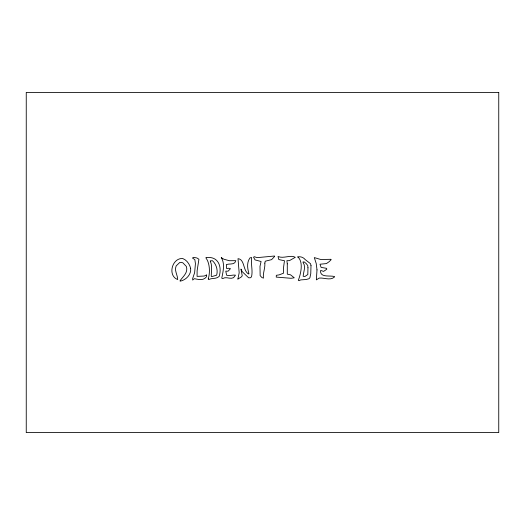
<?xml version="1.0" encoding="UTF-8"?>
<svg xmlns="http://www.w3.org/2000/svg" width="525" height="525" viewBox="0 0 525 525"><rect width="100%" height="100%" fill="white"/><g stroke="black" fill="none" stroke-linecap="round" stroke-linejoin="round"><path stroke-width="0.79" d="M210.532 261.548L210.256 260.827L212.533 260.761C216.359 264.344 218.046 270.113 216.668 275.152L211.739 276.629L211.24 276.334C211.24 271.418 212.566 266.011 210.322 261.332M221.287 257.618C225.087 263.432 223.112 271.747 221.753 278.178L222.633 278.631C226.072 276.163 229.976 279.576 233.566 277.679L235.482 275.166C232.601 274.614 229.556 276.314 226.597 275.205L225.783 271.143L228.132 271.162L230.475 268.682L228.71 268.229L226.662 268.577L226.36 264.561C229.517 263.379 235.01 265.243 235.797 260.662L229.34 260.722L223.814 259.199L221.287 257.618M237.91 279.024L239.17 272.777L238.009 258.648C244.991 259.409 242.819 270.808 248.568 274.011L248.994 273.807C247.465 268.728 246.514 262.349 250.064 257.821L251.672 257.545C250.661 263.891 253.037 270.559 251.501 276.885L250.3 277.797L248.601 277.771L242.235 271.688L240.975 269.089L242.242 275.842L241.054 277.167L237.91 279.024M190.66 268.459C191.408 274.601 185.902 280.061 180.193 281.19L180.009 280.783C183.067 276.478 188.377 272.534 186.342 266.438L182.89 262.848L181.361 262.349L179.806 262.441L176.17 265.893C174.083 270.46 177.627 274.923 177.713 279.543C167.35 275.822 171.924 257.873 182.68 258.503C186.815 260.059 189.742 264.233 190.66 268.459M287.28 263.858L287.3 274.168L290.574 274.838L294.262 277.791L291.073 278.289L276.242 277.095L276.327 275.297L279.103 274.883L283.493 273.223L283.539 267.488L284.465 260.735L278.841 259.567L278.027 256.489C283.467 258.989 290.502 254.494 295.312 257.303L289.4 260.662L286.886 260.656L287.28 263.858M206.417 274.988L206.463 276.793C203.49 280.967 198.378 279.398 194.316 278.683L192.688 280.055L192.662 278.512L194.631 272.692L195.431 263.635L194.847 259.645L192.465 258.018L193.567 257.342L196.941 257.985L198.923 259.245L197.118 270.775L197.078 276.38L204.218 276.032L206.417 274.988M208.261 278.933L208.76 279.523C212.048 277.745 216.307 279.307 219.207 276.367C222.134 266.326 218.243 255.852 205.912 257.618L206.049 258.116C209.816 263.163 210.223 272.363 208.261 278.933M311.003 265.532L310.761 273.663L309.901 277.745L308.884 278.755L306.154 279.517L300.694 279.904L299.112 280.678L298.318 280.33C300.727 273.958 303.653 262.362 297.957 256.988L297.623 256.988A7.252 7.252 0 0 1 305.163 259.567L310.531 263.727L311.003 265.532M264.843 263.13C265.276 268.242 262.762 273.046 263.425 278.138L261.89 277.508L260.151 275.651L260 266.326L261.082 261.509L255.038 259.888L253.529 257.191L254.33 256.699L256.338 257.394L258.746 257.499L274.542 256.016L274.647 256.417L271.628 259.632L265.23 261.22L264.843 263.13M317.002 269.863L316.352 279.877L319.207 278.079C324.365 277.541 330.258 280.941 334.622 276.885L334.261 276.537C329.818 275.179 320.263 277.928 320.467 270.795L320.801 270.46L323.584 271.392L326.78 269.259L326.642 268.347L321.097 267.402L320.007 264.226L326.432 263.583L329.162 261.673L331.196 259.645L330.842 259.304L320.729 259.501L314.298 257.578L316.221 263.53L317.002 269.863M307.965 267.763L307.808 274.536L304.986 276.439L303.161 276.301C303.378 271.786 306.16 266.693 303.05 262.428L303.043 261.903L304.395 262.021L306.219 263.596L307.716 265.512L307.965 267.763M498.75 92.4L26.25 92.4L26.25 432.6L498.75 432.6L498.75 92.4"/></g></svg>
